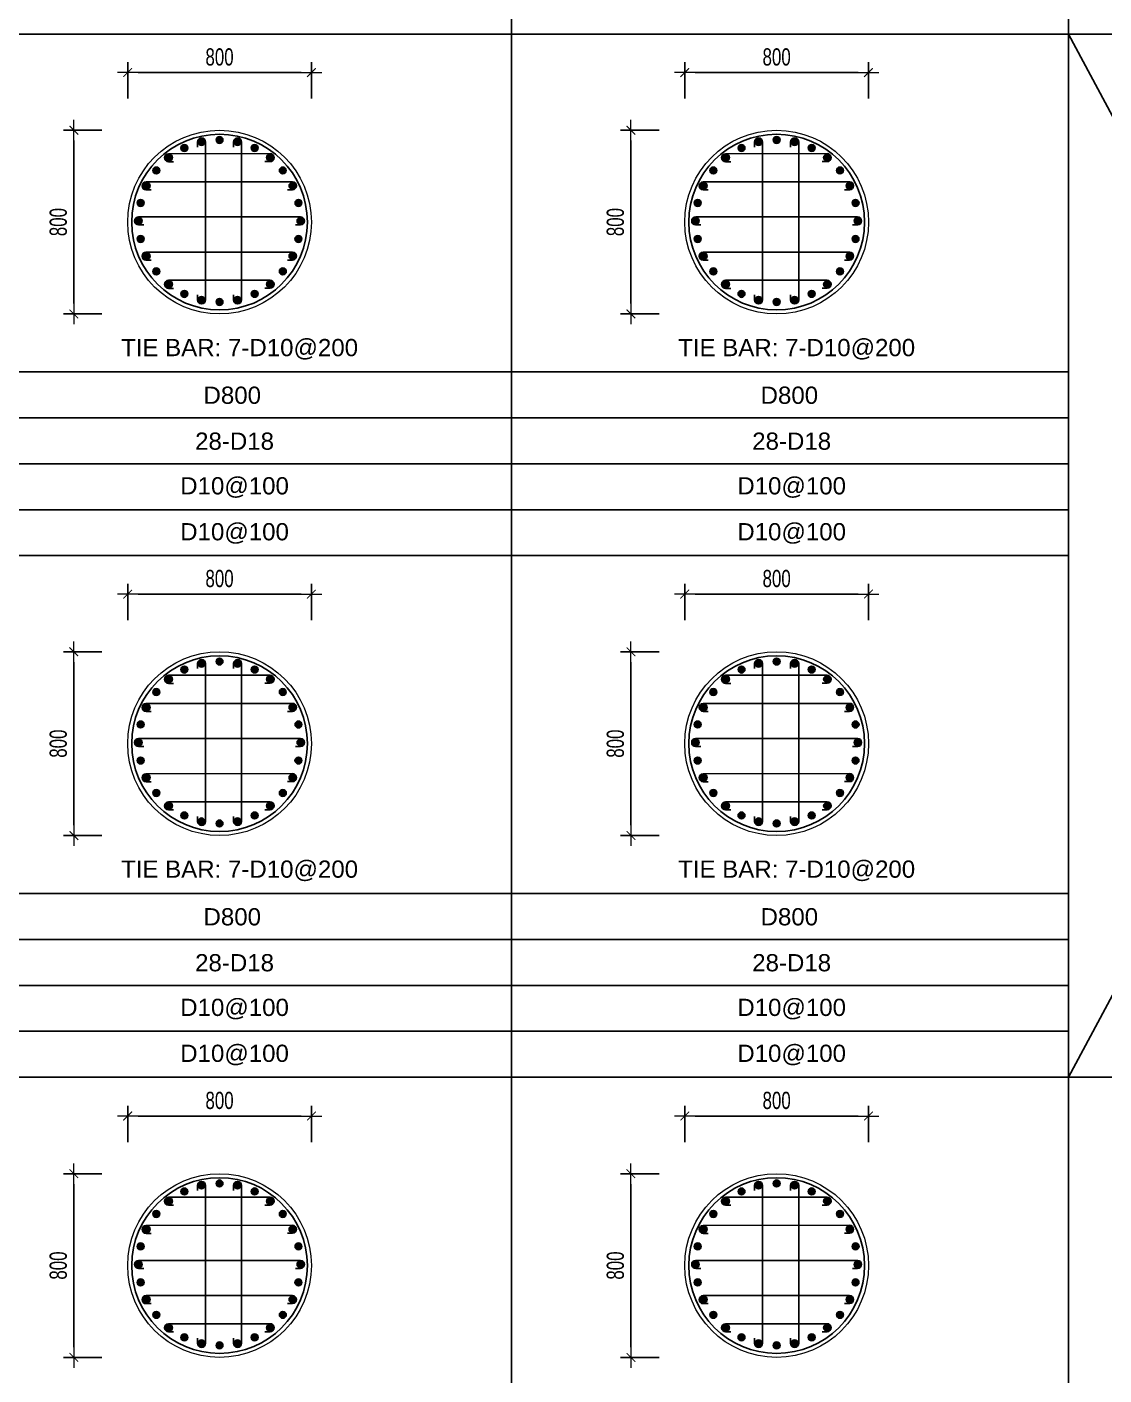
# Model space of a CAD drawing. Header units: millimetres. Extents: x 49323 to 538172, y -39336 to 181761.
# Drawn here: x 485068 to 489759, y 97988 to 103858 of the extents above; entities that cross this region are included whole.
import ezdxf
from ezdxf.enums import TextEntityAlignment as Align

# ---------------------------------------------------------------- set-up
doc = ezdxf.new("R2010")
doc.units = ezdxf.units.MM
doc.linetypes.add('CENTER2', pattern=[1.125, 0.75, -0.125, 0.125, -0.125])
doc.layers.get('Defpoints').update_dxf_attribs({"color": 151, "lineweight": 9})
for name, color, linetype in [('2', 2, 'Continuous'), ('CEN', 1, 'CENTER2'), ('STL', 3, 'Continuous'), ('TIT1', 3, 'Continuous')]:
    doc.layers.add(name, color=color, linetype=linetype)
doc.layers.add('NDC_S_CONTINUOUS', color=3, linetype='Continuous', lineweight=20)
doc.layers.add('NDC_S_DIM', color=1, linetype='Continuous', lineweight=15)
doc.styles.add('NDC_ARIAL', font='arial.ttf', dxfattribs={"width": 0.85})
doc.styles.add('NDC_DIM', font='', dxfattribs={"width": 0.75})
doc.styles.get('NDC_DIM').set_extended_font_data('Dotum')
doc.dimstyles.new('NDC_dim_30', dxfattribs={"dimscale": 30, "dimtxt": 2.5, "dimasz": 1.5, "dimexe": 1.5, "dimexo": 2.5, "dimgap": 1, "dimtad": 1, "dimdec": 0, "dimzin": 0, "dimdsep": 46, "dimtxsty": 'NDC_DIM', "dimblk": 'DIMMARK', "dimcen": 0.09, "dimdle": 1.2, "dimclrd": 1, "dimclre": 1, "dimclrt": 3, "dimadec": 0, "dimazin": 0, "dimtfac": 1, "dimtdec": 0, "dimtix": 1, "dimtofl": 0, "dimtmove": 0, "dimatfit": 3, "dimfxl": 8, "dimfxlon": 1, "dimtolj": 1, "dimtzin": 0, "dimarcsym": 0})

# ---------------------------------------------------------------- blocks, each defined once
blk = doc.blocks.new('DIMMARK')
at = {"layer": 'NDC_S_DIM', "color": 1}
blk.add_line((-1.5, 0), (1, 0), dxfattribs=at)
at = {"layer": 'NDC_S_DIM', "color": 2, "const_width": 0.1}
blk.add_lwpolyline([(-0.42, -0.42), (0.42, 0.42)], dxfattribs=at)
blk = doc.blocks.new('*D856')
at = {"layer": 'Defpoints', "color": 0, "ltscale": 40, "transparency": 16777216}
for p in [(488733.1, 99115.6), (487933.1, 98927.4), (488733.1, 98927.4)]:
    blk.add_point(p, dxfattribs=at)
at = {"layer": 'NDC_S_DIM', "color": 1, "lineweight": -2, "ltscale": 40, "transparency": 16777216}
for p, q in [((487933.1, 99002.4), (487933.1, 99160.6)), ((488733.1, 99002.4), (488733.1, 99160.6)), ((487978.1, 99115.6), (488688.1, 99115.6))]:
    blk.add_line(p, q, dxfattribs=at)
at = {"layer": 'NDC_S_DIM', "color": 1, "lineweight": -2, "ltscale": 40, "transparency": 16777216, "xscale": 45, "yscale": 45, "zscale": 45, "rotation": 180}
blk.add_blockref('DIMMARK', (487933.1, 99115.6), dxfattribs=at)
at = {"layer": 'NDC_S_DIM', "color": 1, "lineweight": -2, "ltscale": 40, "transparency": 16777216, "xscale": 45, "yscale": 45, "zscale": 45}
blk.add_blockref('DIMMARK', (488733.1, 99115.6), dxfattribs=at)
at = {"layer": 'NDC_S_DIM', "color": 3, "ltscale": 40, "transparency": 16777216, "insert": (488333.1, 99183.1), "char_height": 75, "attachment_point": 5, "style": 'NDC_DIM'}
blk.add_mtext('\\A1;800', dxfattribs=at)
blk = doc.blocks.new('*D857')
at = {"layer": 'Defpoints', "color": 0, "ltscale": 40, "transparency": 16777216}
for p in [(487895.9, 98864.5), (487698.6, 98064.5), (487895.9, 98064.5)]:
    blk.add_point(p, dxfattribs=at)
at = {"layer": 'NDC_S_DIM', "color": 1, "lineweight": -2, "ltscale": 40, "transparency": 16777216}
for p, q in [((487820.9, 98864.5), (487653.6, 98864.5)), ((487698.6, 98819.5), (487698.6, 98109.5)), ((487820.9, 98064.5), (487653.6, 98064.5))]:
    blk.add_line(p, q, dxfattribs=at)
at = {"layer": 'NDC_S_DIM', "color": 1, "lineweight": -2, "ltscale": 40, "transparency": 16777216, "xscale": 45, "yscale": 45, "zscale": 45}
for p, rotation in [((487698.6, 98864.5), 90), ((487698.6, 98064.5), 270)]:
    blk.add_blockref('DIMMARK', p, dxfattribs=dict(at, rotation=rotation))
at = {"layer": 'NDC_S_DIM', "color": 3, "ltscale": 40, "transparency": 16777216, "insert": (487631, 98464.5), "char_height": 75, "attachment_point": 5, "rotation": 90, "style": 'NDC_DIM'}
blk.add_mtext('\\A1;800', dxfattribs=at)
blk = doc.blocks.new('8')
at = {"layer": '2'}
blk.add_hatch(color=256, dxfattribs=at).paths.add_polyline_path([(20, 0, 0.386127), (1.9, 19.9), (-1.9, 19.9, 0.386127), (-20, 0, 1)])
blk.add_circle((0, 0), 20, dxfattribs=at)
blk = doc.blocks.new('5')
at = {"layer": 'CEN', "rotation": 180}
blk.add_blockref('8', (0, 0), dxfattribs=at)
blk = doc.blocks.new('*U756')
at = {"layer": 'STL', "xscale": -0.75, "yscale": 0.75, "zscale": 0.75, "rotation": 292.5000000000001}
blk.add_blockref('5', (0, 0), dxfattribs=at)
blk = doc.blocks.new('*U755')
at = {"layer": 'NDC_S_DIM', "color": 0, "linetype": 'ByBlock', "lineweight": -2, "transparency": 16777216}
for p, rotation in [((-25527, 37966), 282.8571428571415), ((-25448.4, 37973.7), 269.9999999999987), ((-25370.1, 37963.8), 257.1428571428559), ((-25669.3, 37900), 308.571428571427), ((-25601.8, 37941), 295.7142857142843), ((-25296, 37936.7), 244.2857142857131), ((-25229.7, 37893.7), 231.4285714285703), ((-25725.9, 37844.9), 321.4285714285699), ((-25174.7, 37837.1), 218.5714285714274), ((-25768.8, 37778.7), 334.2857142857127), ((-25133.6, 37769.7), 205.7142857142847), ((-25796, 37704.6), 347.1428571428555), ((-25108.6, 37694.8), 192.8571428571419), ((-25100.9, 37616.2), 180), ((-25798.2, 37547.7), 12.8571428571428), ((-25110.9, 37537.9), 167.1428571428563), ((-25773.2, 37472.8), 25.71428571428561), ((-25138, 37463.8), 154.2857142857135), ((-25732.1, 37405.4), 38.57142857142841), ((-25180.9, 37397.6), 141.4285714285707), ((-25677.1, 37348.8), 51.42857142857117), ((-25237.5, 37342.5), 128.5714285714279), ((-25610.9, 37305.8), 64.28571428571395), ((-25536.7, 37278.7), 77.14285714285676), ((-25458.4, 37268.7), 89.99999999999955), ((-25379.8, 37276.5), 102.8571428571423), ((-25305, 37301.5), 115.7142857142852)]:
    blk.add_blockref('*U756', p, dxfattribs=dict(at, rotation=rotation))
blk.add_blockref('*U756', (-25805.9, 37626.2), dxfattribs=at)
blk = doc.blocks.new('*D858')
at = {"layer": 'Defpoints', "color": 0, "ltscale": 40, "transparency": 16777216}
for p in [(488733.1, 101388.1), (487933.1, 101199.8), (488733.1, 101199.8)]:
    blk.add_point(p, dxfattribs=at)
at = {"layer": 'NDC_S_DIM', "color": 1, "lineweight": -2, "ltscale": 40, "transparency": 16777216}
for p, q in [((487933.1, 101274.8), (487933.1, 101433.1)), ((488733.1, 101274.8), (488733.1, 101433.1)), ((487978.1, 101388.1), (488688.1, 101388.1))]:
    blk.add_line(p, q, dxfattribs=at)
at = {"layer": 'NDC_S_DIM', "color": 1, "lineweight": -2, "ltscale": 40, "transparency": 16777216, "xscale": 45, "yscale": 45, "zscale": 45, "rotation": 180}
blk.add_blockref('DIMMARK', (487933.1, 101388.1), dxfattribs=at)
at = {"layer": 'NDC_S_DIM', "color": 1, "lineweight": -2, "ltscale": 40, "transparency": 16777216, "xscale": 45, "yscale": 45, "zscale": 45}
blk.add_blockref('DIMMARK', (488733.1, 101388.1), dxfattribs=at)
at = {"layer": 'NDC_S_DIM', "color": 3, "ltscale": 40, "transparency": 16777216, "insert": (488333.1, 101455.6), "char_height": 75, "attachment_point": 5, "style": 'NDC_DIM'}
blk.add_mtext('\\A1;800', dxfattribs=at)
blk = doc.blocks.new('*D859')
at = {"layer": 'Defpoints', "color": 0, "ltscale": 40, "transparency": 16777216}
for p in [(487895.9, 101137), (487698.6, 100337), (487895.9, 100337)]:
    blk.add_point(p, dxfattribs=at)
at = {"layer": 'NDC_S_DIM', "color": 1, "lineweight": -2, "ltscale": 40, "transparency": 16777216}
for p, q in [((487820.9, 101137), (487653.6, 101137)), ((487698.6, 101092), (487698.6, 100382)), ((487820.9, 100337), (487653.6, 100337))]:
    blk.add_line(p, q, dxfattribs=at)
at = {"layer": 'NDC_S_DIM', "color": 1, "lineweight": -2, "ltscale": 40, "transparency": 16777216, "xscale": 45, "yscale": 45, "zscale": 45}
for p, rotation in [((487698.6, 101137), 90), ((487698.6, 100337), 270)]:
    blk.add_blockref('DIMMARK', p, dxfattribs=dict(at, rotation=rotation))
at = {"layer": 'NDC_S_DIM', "color": 3, "ltscale": 40, "transparency": 16777216, "insert": (487631, 100737), "char_height": 75, "attachment_point": 5, "rotation": 90, "style": 'NDC_DIM'}
blk.add_mtext('\\A1;800', dxfattribs=at)
blk = doc.blocks.new('*U780')
at = {"layer": 'STL', "xscale": -0.75, "yscale": 0.75, "zscale": 0.75, "rotation": 292.5000000000001}
blk.add_blockref('5', (0, 0), dxfattribs=at)
blk = doc.blocks.new('*U757')
at = {"layer": 'NDC_S_DIM', "color": 0, "linetype": 'ByBlock', "lineweight": -2, "transparency": 16777216}
for p, rotation in [((-25527, 37966), 282.8571428571415), ((-25448.4, 37973.7), 269.9999999999987), ((-25370.1, 37963.8), 257.1428571428559), ((-25669.3, 37900), 308.571428571427), ((-25601.8, 37941), 295.7142857142843), ((-25296, 37936.7), 244.2857142857131), ((-25229.7, 37893.7), 231.4285714285703), ((-25725.9, 37844.9), 321.4285714285699), ((-25174.7, 37837.1), 218.5714285714274), ((-25768.8, 37778.7), 334.2857142857127), ((-25133.6, 37769.7), 205.7142857142847), ((-25796, 37704.6), 347.1428571428555), ((-25108.6, 37694.8), 192.8571428571419), ((-25100.9, 37616.2), 180), ((-25798.2, 37547.7), 12.8571428571428), ((-25110.9, 37537.9), 167.1428571428563), ((-25773.2, 37472.8), 25.71428571428561), ((-25138, 37463.8), 154.2857142857135), ((-25732.1, 37405.4), 38.57142857142841), ((-25180.9, 37397.6), 141.4285714285707), ((-25677.1, 37348.8), 51.42857142857117), ((-25237.5, 37342.5), 128.5714285714279), ((-25610.9, 37305.8), 64.28571428571395), ((-25536.7, 37278.7), 77.14285714285676), ((-25458.4, 37268.7), 89.99999999999955), ((-25379.8, 37276.5), 102.8571428571423), ((-25305, 37301.5), 115.7142857142852)]:
    blk.add_blockref('*U780', p, dxfattribs=dict(at, rotation=rotation))
blk.add_blockref('*U780', (-25805.9, 37626.2), dxfattribs=at)
blk = doc.blocks.new('*D860')
at = {"layer": 'Defpoints', "color": 0, "ltscale": 40, "transparency": 16777216}
for p in [(488733.1, 103659.1), (487933.1, 103470.8), (488733.1, 103470.8)]:
    blk.add_point(p, dxfattribs=at)
at = {"layer": 'NDC_S_DIM', "color": 1, "lineweight": -2, "ltscale": 40, "transparency": 16777216}
for p, q in [((487933.1, 103545.8), (487933.1, 103704.1)), ((488733.1, 103545.8), (488733.1, 103704.1)), ((487978.1, 103659.1), (488688.1, 103659.1))]:
    blk.add_line(p, q, dxfattribs=at)
at = {"layer": 'NDC_S_DIM', "color": 1, "lineweight": -2, "ltscale": 40, "transparency": 16777216, "xscale": 45, "yscale": 45, "zscale": 45, "rotation": 180}
blk.add_blockref('DIMMARK', (487933.1, 103659.1), dxfattribs=at)
at = {"layer": 'NDC_S_DIM', "color": 1, "lineweight": -2, "ltscale": 40, "transparency": 16777216, "xscale": 45, "yscale": 45, "zscale": 45}
blk.add_blockref('DIMMARK', (488733.1, 103659.1), dxfattribs=at)
at = {"layer": 'NDC_S_DIM', "color": 3, "ltscale": 40, "transparency": 16777216, "insert": (488333.1, 103726.6), "char_height": 75, "attachment_point": 5, "style": 'NDC_DIM'}
blk.add_mtext('\\A1;800', dxfattribs=at)
blk = doc.blocks.new('*D861')
at = {"layer": 'Defpoints', "color": 0, "ltscale": 40, "transparency": 16777216}
for p in [(487895.9, 103408), (487698.6, 102608), (487895.9, 102608)]:
    blk.add_point(p, dxfattribs=at)
at = {"layer": 'NDC_S_DIM', "color": 1, "lineweight": -2, "ltscale": 40, "transparency": 16777216}
for p, q in [((487820.9, 103408), (487653.6, 103408)), ((487698.6, 103363), (487698.6, 102653)), ((487820.9, 102608), (487653.6, 102608))]:
    blk.add_line(p, q, dxfattribs=at)
at = {"layer": 'NDC_S_DIM', "color": 1, "lineweight": -2, "ltscale": 40, "transparency": 16777216, "xscale": 45, "yscale": 45, "zscale": 45}
for p, rotation in [((487698.6, 103408), 90), ((487698.6, 102608), 270)]:
    blk.add_blockref('DIMMARK', p, dxfattribs=dict(at, rotation=rotation))
at = {"layer": 'NDC_S_DIM', "color": 3, "ltscale": 40, "transparency": 16777216, "insert": (487631, 103008), "char_height": 75, "attachment_point": 5, "rotation": 90, "style": 'NDC_DIM'}
blk.add_mtext('\\A1;800', dxfattribs=at)
blk = doc.blocks.new('*U782')
at = {"layer": 'STL', "xscale": -0.75, "yscale": 0.75, "zscale": 0.75, "rotation": 292.5000000000001}
blk.add_blockref('5', (0, 0), dxfattribs=at)
blk = doc.blocks.new('*U781')
at = {"layer": 'NDC_S_DIM', "color": 0, "linetype": 'ByBlock', "lineweight": -2, "transparency": 16777216}
for p, rotation in [((-25527, 37966), 282.8571428571415), ((-25448.4, 37973.7), 269.9999999999987), ((-25370.1, 37963.8), 257.1428571428559), ((-25669.3, 37900), 308.571428571427), ((-25601.8, 37941), 295.7142857142843), ((-25296, 37936.7), 244.2857142857131), ((-25229.7, 37893.7), 231.4285714285703), ((-25725.9, 37844.9), 321.4285714285699), ((-25174.7, 37837.1), 218.5714285714274), ((-25768.8, 37778.7), 334.2857142857127), ((-25133.6, 37769.7), 205.7142857142847), ((-25796, 37704.6), 347.1428571428555), ((-25108.6, 37694.8), 192.8571428571419), ((-25100.9, 37616.2), 180), ((-25798.2, 37547.7), 12.8571428571428), ((-25110.9, 37537.9), 167.1428571428563), ((-25773.2, 37472.8), 25.71428571428561), ((-25138, 37463.8), 154.2857142857135), ((-25732.1, 37405.4), 38.57142857142841), ((-25180.9, 37397.6), 141.4285714285707), ((-25677.1, 37348.8), 51.42857142857117), ((-25237.5, 37342.5), 128.5714285714279), ((-25610.9, 37305.8), 64.28571428571395), ((-25536.7, 37278.7), 77.14285714285676), ((-25458.4, 37268.7), 89.99999999999955), ((-25379.8, 37276.5), 102.8571428571423), ((-25305, 37301.5), 115.7142857142852)]:
    blk.add_blockref('*U782', p, dxfattribs=dict(at, rotation=rotation))
blk.add_blockref('*U782', (-25805.9, 37626.2), dxfattribs=at)
blk = doc.blocks.new('*D862')
at = {"layer": 'Defpoints', "color": 0, "ltscale": 40, "transparency": 16777216}
for p in [(486307, 103659.1), (485507, 103470.8), (486307, 103470.8)]:
    blk.add_point(p, dxfattribs=at)
at = {"layer": 'NDC_S_DIM', "color": 1, "lineweight": -2, "ltscale": 40, "transparency": 16777216}
for p, q in [((485507, 103545.8), (485507, 103704.1)), ((486307, 103545.8), (486307, 103704.1)), ((485552, 103659.1), (486262, 103659.1))]:
    blk.add_line(p, q, dxfattribs=at)
at = {"layer": 'NDC_S_DIM', "color": 1, "lineweight": -2, "ltscale": 40, "transparency": 16777216, "xscale": 45, "yscale": 45, "zscale": 45, "rotation": 180}
blk.add_blockref('DIMMARK', (485507, 103659.1), dxfattribs=at)
at = {"layer": 'NDC_S_DIM', "color": 1, "lineweight": -2, "ltscale": 40, "transparency": 16777216, "xscale": 45, "yscale": 45, "zscale": 45}
blk.add_blockref('DIMMARK', (486307, 103659.1), dxfattribs=at)
at = {"layer": 'NDC_S_DIM', "color": 3, "ltscale": 40, "transparency": 16777216, "insert": (485907, 103726.6), "char_height": 75, "attachment_point": 5, "style": 'NDC_DIM'}
blk.add_mtext('\\A1;800', dxfattribs=at)
blk = doc.blocks.new('*D863')
at = {"layer": 'Defpoints', "color": 0, "ltscale": 40, "transparency": 16777216}
for p in [(485469.8, 103408), (485272.5, 102608), (485469.8, 102608)]:
    blk.add_point(p, dxfattribs=at)
at = {"layer": 'NDC_S_DIM', "color": 1, "lineweight": -2, "ltscale": 40, "transparency": 16777216}
for p, q in [((485394.8, 103408), (485227.5, 103408)), ((485272.5, 103363), (485272.5, 102653)), ((485394.8, 102608), (485227.5, 102608))]:
    blk.add_line(p, q, dxfattribs=at)
at = {"layer": 'NDC_S_DIM', "color": 1, "lineweight": -2, "ltscale": 40, "transparency": 16777216, "xscale": 45, "yscale": 45, "zscale": 45}
for p, rotation in [((485272.5, 103408), 90), ((485272.5, 102608), 270)]:
    blk.add_blockref('DIMMARK', p, dxfattribs=dict(at, rotation=rotation))
at = {"layer": 'NDC_S_DIM', "color": 3, "ltscale": 40, "transparency": 16777216, "insert": (485204.9, 103008), "char_height": 75, "attachment_point": 5, "rotation": 90, "style": 'NDC_DIM'}
blk.add_mtext('\\A1;800', dxfattribs=at)
blk = doc.blocks.new('*U750')
at = {"layer": 'STL', "xscale": -0.75, "yscale": 0.75, "zscale": 0.75, "rotation": 292.5000000000001}
blk.add_blockref('5', (0, 0), dxfattribs=at)
blk = doc.blocks.new('*U783')
at = {"layer": 'NDC_S_DIM', "color": 0, "linetype": 'ByBlock', "lineweight": -2, "transparency": 16777216}
for p, rotation in [((-25527, 37966), 282.8571428571415), ((-25448.4, 37973.7), 269.9999999999987), ((-25370.1, 37963.8), 257.1428571428559), ((-25669.3, 37900), 308.571428571427), ((-25601.8, 37941), 295.7142857142843), ((-25296, 37936.7), 244.2857142857131), ((-25229.7, 37893.7), 231.4285714285703), ((-25725.9, 37844.9), 321.4285714285699), ((-25174.7, 37837.1), 218.5714285714274), ((-25768.8, 37778.7), 334.2857142857127), ((-25133.6, 37769.7), 205.7142857142847), ((-25796, 37704.6), 347.1428571428555), ((-25108.6, 37694.8), 192.8571428571419), ((-25100.9, 37616.2), 180), ((-25798.2, 37547.7), 12.8571428571428), ((-25110.9, 37537.9), 167.1428571428563), ((-25773.2, 37472.8), 25.71428571428561), ((-25138, 37463.8), 154.2857142857135), ((-25732.1, 37405.4), 38.57142857142841), ((-25180.9, 37397.6), 141.4285714285707), ((-25677.1, 37348.8), 51.42857142857117), ((-25237.5, 37342.5), 128.5714285714279), ((-25610.9, 37305.8), 64.28571428571395), ((-25536.7, 37278.7), 77.14285714285676), ((-25458.4, 37268.7), 89.99999999999955), ((-25379.8, 37276.5), 102.8571428571423), ((-25305, 37301.5), 115.7142857142852)]:
    blk.add_blockref('*U750', p, dxfattribs=dict(at, rotation=rotation))
blk.add_blockref('*U750', (-25805.9, 37626.2), dxfattribs=at)
blk = doc.blocks.new('*D864')
at = {"layer": 'Defpoints', "color": 0, "ltscale": 40, "transparency": 16777216}
for p in [(486307, 101388.1), (485507, 101199.8), (486307, 101199.8)]:
    blk.add_point(p, dxfattribs=at)
at = {"layer": 'NDC_S_DIM', "color": 1, "lineweight": -2, "ltscale": 40, "transparency": 16777216}
for p, q in [((485507, 101274.8), (485507, 101433.1)), ((486307, 101274.8), (486307, 101433.1)), ((485552, 101388.1), (486262, 101388.1))]:
    blk.add_line(p, q, dxfattribs=at)
at = {"layer": 'NDC_S_DIM', "color": 1, "lineweight": -2, "ltscale": 40, "transparency": 16777216, "xscale": 45, "yscale": 45, "zscale": 45, "rotation": 180}
blk.add_blockref('DIMMARK', (485507, 101388.1), dxfattribs=at)
at = {"layer": 'NDC_S_DIM', "color": 1, "lineweight": -2, "ltscale": 40, "transparency": 16777216, "xscale": 45, "yscale": 45, "zscale": 45}
blk.add_blockref('DIMMARK', (486307, 101388.1), dxfattribs=at)
at = {"layer": 'NDC_S_DIM', "color": 3, "ltscale": 40, "transparency": 16777216, "insert": (485907, 101455.6), "char_height": 75, "attachment_point": 5, "style": 'NDC_DIM'}
blk.add_mtext('\\A1;800', dxfattribs=at)
blk = doc.blocks.new('*D865')
at = {"layer": 'Defpoints', "color": 0, "ltscale": 40, "transparency": 16777216}
for p in [(485469.8, 101137), (485272.5, 100337), (485469.8, 100337)]:
    blk.add_point(p, dxfattribs=at)
at = {"layer": 'NDC_S_DIM', "color": 1, "lineweight": -2, "ltscale": 40, "transparency": 16777216}
for p, q in [((485394.8, 101137), (485227.5, 101137)), ((485272.5, 101092), (485272.5, 100382)), ((485394.8, 100337), (485227.5, 100337))]:
    blk.add_line(p, q, dxfattribs=at)
at = {"layer": 'NDC_S_DIM', "color": 1, "lineweight": -2, "ltscale": 40, "transparency": 16777216, "xscale": 45, "yscale": 45, "zscale": 45}
for p, rotation in [((485272.5, 101137), 90), ((485272.5, 100337), 270)]:
    blk.add_blockref('DIMMARK', p, dxfattribs=dict(at, rotation=rotation))
at = {"layer": 'NDC_S_DIM', "color": 3, "ltscale": 40, "transparency": 16777216, "insert": (485204.9, 100737), "char_height": 75, "attachment_point": 5, "rotation": 90, "style": 'NDC_DIM'}
blk.add_mtext('\\A1;800', dxfattribs=at)
blk = doc.blocks.new('*U752')
at = {"layer": 'STL', "xscale": -0.75, "yscale": 0.75, "zscale": 0.75, "rotation": 292.5000000000001}
blk.add_blockref('5', (0, 0), dxfattribs=at)
blk = doc.blocks.new('*U751')
at = {"layer": 'NDC_S_DIM', "color": 0, "linetype": 'ByBlock', "lineweight": -2, "transparency": 16777216}
for p, rotation in [((-25527, 37966), 282.8571428571415), ((-25448.4, 37973.7), 269.9999999999987), ((-25370.1, 37963.8), 257.1428571428559), ((-25669.3, 37900), 308.571428571427), ((-25601.8, 37941), 295.7142857142843), ((-25296, 37936.7), 244.2857142857131), ((-25229.7, 37893.7), 231.4285714285703), ((-25725.9, 37844.9), 321.4285714285699), ((-25174.7, 37837.1), 218.5714285714274), ((-25768.8, 37778.7), 334.2857142857127), ((-25133.6, 37769.7), 205.7142857142847), ((-25796, 37704.6), 347.1428571428555), ((-25108.6, 37694.8), 192.8571428571419), ((-25100.9, 37616.2), 180), ((-25798.2, 37547.7), 12.8571428571428), ((-25110.9, 37537.9), 167.1428571428563), ((-25773.2, 37472.8), 25.71428571428561), ((-25138, 37463.8), 154.2857142857135), ((-25732.1, 37405.4), 38.57142857142841), ((-25180.9, 37397.6), 141.4285714285707), ((-25677.1, 37348.8), 51.42857142857117), ((-25237.5, 37342.5), 128.5714285714279), ((-25610.9, 37305.8), 64.28571428571395), ((-25536.7, 37278.7), 77.14285714285676), ((-25458.4, 37268.7), 89.99999999999955), ((-25379.8, 37276.5), 102.8571428571423), ((-25305, 37301.5), 115.7142857142852)]:
    blk.add_blockref('*U752', p, dxfattribs=dict(at, rotation=rotation))
blk.add_blockref('*U752', (-25805.9, 37626.2), dxfattribs=at)
blk = doc.blocks.new('*D866')
at = {"layer": 'Defpoints', "color": 0, "ltscale": 40, "transparency": 16777216}
for p in [(486307, 99115.6), (485507, 98927.4), (486307, 98927.4)]:
    blk.add_point(p, dxfattribs=at)
at = {"layer": 'NDC_S_DIM', "color": 1, "lineweight": -2, "ltscale": 40, "transparency": 16777216}
for p, q in [((485507, 99002.4), (485507, 99160.6)), ((486307, 99002.4), (486307, 99160.6)), ((485552, 99115.6), (486262, 99115.6))]:
    blk.add_line(p, q, dxfattribs=at)
at = {"layer": 'NDC_S_DIM', "color": 1, "lineweight": -2, "ltscale": 40, "transparency": 16777216, "xscale": 45, "yscale": 45, "zscale": 45, "rotation": 180}
blk.add_blockref('DIMMARK', (485507, 99115.6), dxfattribs=at)
at = {"layer": 'NDC_S_DIM', "color": 1, "lineweight": -2, "ltscale": 40, "transparency": 16777216, "xscale": 45, "yscale": 45, "zscale": 45}
blk.add_blockref('DIMMARK', (486307, 99115.6), dxfattribs=at)
at = {"layer": 'NDC_S_DIM', "color": 3, "ltscale": 40, "transparency": 16777216, "insert": (485907, 99183.1), "char_height": 75, "attachment_point": 5, "style": 'NDC_DIM'}
blk.add_mtext('\\A1;800', dxfattribs=at)
blk = doc.blocks.new('*D867')
at = {"layer": 'Defpoints', "color": 0, "ltscale": 40, "transparency": 16777216}
for p in [(485469.8, 98864.5), (485272.5, 98064.5), (485469.8, 98064.5)]:
    blk.add_point(p, dxfattribs=at)
at = {"layer": 'NDC_S_DIM', "color": 1, "lineweight": -2, "ltscale": 40, "transparency": 16777216}
for p, q in [((485394.8, 98864.5), (485227.5, 98864.5)), ((485272.5, 98819.5), (485272.5, 98109.5)), ((485394.8, 98064.5), (485227.5, 98064.5))]:
    blk.add_line(p, q, dxfattribs=at)
at = {"layer": 'NDC_S_DIM', "color": 1, "lineweight": -2, "ltscale": 40, "transparency": 16777216, "xscale": 45, "yscale": 45, "zscale": 45}
for p, rotation in [((485272.5, 98864.5), 90), ((485272.5, 98064.5), 270)]:
    blk.add_blockref('DIMMARK', p, dxfattribs=dict(at, rotation=rotation))
at = {"layer": 'NDC_S_DIM', "color": 3, "ltscale": 40, "transparency": 16777216, "insert": (485204.9, 98464.5), "char_height": 75, "attachment_point": 5, "rotation": 90, "style": 'NDC_DIM'}
blk.add_mtext('\\A1;800', dxfattribs=at)
blk = doc.blocks.new('*U772')
at = {"layer": 'STL', "xscale": -0.75, "yscale": 0.75, "zscale": 0.75, "rotation": 292.5000000000001}
blk.add_blockref('5', (0, 0), dxfattribs=at)
blk = doc.blocks.new('*U753')
at = {"layer": 'NDC_S_DIM', "color": 0, "linetype": 'ByBlock', "lineweight": -2, "transparency": 16777216}
for p, rotation in [((-25527, 37966), 282.8571428571415), ((-25448.4, 37973.7), 269.9999999999987), ((-25370.1, 37963.8), 257.1428571428559), ((-25669.3, 37900), 308.571428571427), ((-25601.8, 37941), 295.7142857142843), ((-25296, 37936.7), 244.2857142857131), ((-25229.7, 37893.7), 231.4285714285703), ((-25725.9, 37844.9), 321.4285714285699), ((-25174.7, 37837.1), 218.5714285714274), ((-25768.8, 37778.7), 334.2857142857127), ((-25133.6, 37769.7), 205.7142857142847), ((-25796, 37704.6), 347.1428571428555), ((-25108.6, 37694.8), 192.8571428571419), ((-25100.9, 37616.2), 180), ((-25798.2, 37547.7), 12.8571428571428), ((-25110.9, 37537.9), 167.1428571428563), ((-25773.2, 37472.8), 25.71428571428561), ((-25138, 37463.8), 154.2857142857135), ((-25732.1, 37405.4), 38.57142857142841), ((-25180.9, 37397.6), 141.4285714285707), ((-25677.1, 37348.8), 51.42857142857117), ((-25237.5, 37342.5), 128.5714285714279), ((-25610.9, 37305.8), 64.28571428571395), ((-25536.7, 37278.7), 77.14285714285676), ((-25458.4, 37268.7), 89.99999999999955), ((-25379.8, 37276.5), 102.8571428571423), ((-25305, 37301.5), 115.7142857142852)]:
    blk.add_blockref('*U772', p, dxfattribs=dict(at, rotation=rotation))
blk.add_blockref('*U772', (-25805.9, 37626.2), dxfattribs=at)

msp = doc.modelspace()

# ---------------------------------------------------------------- linework, layer by layer
at = {"layer": '2', "elevation": 0}
for points in [[(485811, 103334.5), (485811, 103356.7, -1), (485846.1, 103356.7), (485846.1, 102669.3, -1), (485811, 102669.3), (485811, 102691.4)], [(485967.9, 103334.5), (485967.9, 103356.7, -1), (486003, 103356.7), (486003, 102669.3, -1), (485967.9, 102669.3), (485967.9, 102691.4)], [(488237.1, 103334.5), (488237.1, 103356.7, -1), (488272.2, 103356.7), (488272.2, 102669.3, -1), (488237.1, 102669.3), (488237.1, 102691.4)], [(488394, 103334.5), (488394, 103356.7, -1), (488429.1, 103356.7), (488429.1, 102669.3, -1), (488394, 102669.3), (488394, 102691.4)], [(485707.2, 103270.6), (485685, 103270.6, -1), (485685, 103305.6), (486126.8, 103306.1, -1), (486126.8, 103271.1), (486104.7, 103271.1)], [(488133.3, 103270.6), (488111.1, 103270.6, -1), (488111.1, 103305.6), (488552.9, 103306.1, -1), (488552.9, 103271.1), (488530.8, 103271.1)], [(485609.3, 103148), (485587.2, 103148, -1), (485587.2, 103183), (486224.6, 103183.5, -1), (486224.6, 103148.4), (486202.5, 103148.4)], [(488035.4, 103148), (488013.3, 103148, -1), (488013.3, 103183), (488650.7, 103183.5, -1), (488650.7, 103148.4), (488628.6, 103148.4)], [(485576.6, 102995.5), (485554.5, 102995.5, -1), (485554.5, 103030.5), (486259.5, 103030.5, -1), (486259.5, 102995.5), (486237.3, 102995.5)], [(488002.7, 102995.5), (487980.6, 102995.5, -1), (487980.6, 103030.5), (488685.6, 103030.5, -1), (488685.6, 102995.5), (488663.4, 102995.5)], [(485609.3, 102842), (485587.2, 102842, -1), (485587.2, 102877.1), (486224.6, 102877.5, -1), (486224.6, 102842.5), (486202.5, 102842.5)], [(488035.4, 102842), (488013.3, 102842, -1), (488013.3, 102877.1), (488650.7, 102877.5, -1), (488650.7, 102842.5), (488628.6, 102842.5)], [(485707.2, 102719.4), (485685, 102719.4, -1), (485685, 102754.4), (486126.8, 102754.9, -1), (486126.8, 102719.9), (486104.7, 102719.9)], [(488133.3, 102719.4), (488111.1, 102719.4, -1), (488111.1, 102754.4), (488552.9, 102754.9, -1), (488552.9, 102719.9), (488530.8, 102719.9)], [(485811, 101063.5), (485811, 101085.7, -1), (485846.1, 101085.7), (485846.1, 100398.3, -1), (485811, 100398.3), (485811, 100420.4)], [(485967.9, 101063.5), (485967.9, 101085.7, -1), (486003, 101085.7), (486003, 100398.3, -1), (485967.9, 100398.3), (485967.9, 100420.4)], [(488237.1, 101063.5), (488237.1, 101085.7, -1), (488272.2, 101085.7), (488272.2, 100398.3, -1), (488237.1, 100398.3), (488237.1, 100420.4)], [(488394, 101063.5), (488394, 101085.7, -1), (488429.1, 101085.7), (488429.1, 100398.3, -1), (488394, 100398.3), (488394, 100420.4)], [(485707.2, 100999.6), (485685, 100999.6, -1), (485685, 101034.6), (486126.8, 101035.1, -1), (486126.8, 101000.1), (486104.7, 101000.1)], [(488133.3, 100999.6), (488111.1, 100999.6, -1), (488111.1, 101034.6), (488552.9, 101035.1, -1), (488552.9, 101000.1), (488530.8, 101000.1)], [(485609.3, 100877), (485587.2, 100877, -1), (485587.2, 100912), (486224.6, 100912.5, -1), (486224.6, 100877.4), (486202.5, 100877.4)], [(488035.4, 100877), (488013.3, 100877, -1), (488013.3, 100912), (488650.7, 100912.5, -1), (488650.7, 100877.4), (488628.6, 100877.4)], [(485576.6, 100724.5), (485554.5, 100724.5, -1), (485554.5, 100759.5), (486259.5, 100759.5, -1), (486259.5, 100724.5), (486237.3, 100724.5)], [(488002.7, 100724.5), (487980.6, 100724.5, -1), (487980.6, 100759.5), (488685.6, 100759.5, -1), (488685.6, 100724.5), (488663.4, 100724.5)], [(485609.3, 100571), (485587.2, 100571, -1), (485587.2, 100606.1), (486224.6, 100606.5, -1), (486224.6, 100571.5), (486202.5, 100571.5)], [(488035.4, 100571), (488013.3, 100571, -1), (488013.3, 100606.1), (488650.7, 100606.5, -1), (488650.7, 100571.5), (488628.6, 100571.5)], [(485707.2, 100448.4), (485685, 100448.4, -1), (485685, 100483.4), (486126.8, 100483.9, -1), (486126.8, 100448.9), (486104.7, 100448.9)], [(488133.3, 100448.4), (488111.1, 100448.4, -1), (488111.1, 100483.4), (488552.9, 100483.9, -1), (488552.9, 100448.9), (488530.8, 100448.9)], [(485811, 98791.1), (485811, 98813.2, -1), (485846.1, 98813.2), (485846.1, 98125.8, -1), (485811, 98125.8), (485811, 98148)], [(485967.9, 98791.1), (485967.9, 98813.2, -1), (486003, 98813.2), (486003, 98125.8, -1), (485967.9, 98125.8), (485967.9, 98148)], [(488237.1, 98791.1), (488237.1, 98813.2, -1), (488272.2, 98813.2), (488272.2, 98125.8, -1), (488237.1, 98125.8), (488237.1, 98148)], [(488394, 98791.1), (488394, 98813.2, -1), (488429.1, 98813.2), (488429.1, 98125.8, -1), (488394, 98125.8), (488394, 98148)], [(485707.2, 98727.2), (485685, 98727.2, -1), (485685, 98762.2), (486126.8, 98762.7, -1), (486126.8, 98727.6), (486104.7, 98727.6)], [(488133.3, 98727.2), (488111.1, 98727.2, -1), (488111.1, 98762.2), (488552.9, 98762.7, -1), (488552.9, 98727.6), (488530.8, 98727.6)], [(485609.3, 98604.5), (485587.2, 98604.5, -1), (485587.2, 98639.5), (486224.6, 98640, -1), (486224.6, 98605), (486202.5, 98605)], [(488035.4, 98604.5), (488013.3, 98604.5, -1), (488013.3, 98639.5), (488650.7, 98640, -1), (488650.7, 98605), (488628.6, 98605)], [(485576.6, 98452), (485554.5, 98452, -1), (485554.5, 98487), (486259.5, 98487, -1), (486259.5, 98452), (486237.3, 98452)], [(488002.7, 98452), (487980.6, 98452, -1), (487980.6, 98487), (488685.6, 98487, -1), (488685.6, 98452), (488663.4, 98452)], [(485609.3, 98298.6), (485587.2, 98298.6, -1), (485587.2, 98333.6), (486224.6, 98334.1, -1), (486224.6, 98299.1), (486202.5, 98299.1)], [(488035.4, 98298.6), (488013.3, 98298.6, -1), (488013.3, 98333.6), (488650.7, 98334.1, -1), (488650.7, 98299.1), (488628.6, 98299.1)], [(485707.2, 98175.9), (485685, 98175.9, -1), (485685, 98210.9), (486126.8, 98211.4, -1), (486126.8, 98176.4), (486104.7, 98176.4)], [(488133.3, 98175.9), (488111.1, 98175.9, -1), (488111.1, 98210.9), (488552.9, 98211.4, -1), (488552.9, 98176.4), (488530.8, 98176.4)]]:
    msp.add_lwpolyline(points, format="xyb", dxfattribs=at)
at = {"layer": '2', "lineweight": -2, "ltscale": 1000}
for centre in [(485907, 103008), (488333.1, 103008), (485907, 100737), (488333.1, 100737), (485907, 98464.5), (488333.1, 98464.5)]:
    msp.add_circle(centre, 382.5, dxfattribs=at)
at = {"layer": 'NDC_S_CONTINUOUS', "ltscale": 70}
for centre in [(485907, 103008), (488333.1, 103008), (485907, 100737), (488333.1, 100737), (485907, 98464.5), (488333.1, 98464.5)]:
    msp.add_circle(centre, 400, dxfattribs=at)
at = {"layer": 'TIT1'}
for p, q in [((487178.5, 104066.6), (487178.5, 94742.6)), ((489604.6, 104066.6), (489604.6, 94742.6)), ((480414.7, 103826.6), (494456.8, 103826.6)), ((489604.6, 101555.5), (480415.2, 101555.5)), ((494456.8, 99284.5), (480413.8, 99284.5))]:
    msp.add_line(p, q, dxfattribs=at)
at = {"layer": 'TIT1', "color": 8}
for p, q in [((489604.6, 99284.5), (492030.7, 103826.6)), ((489604.6, 103826.6), (492030.7, 99284.5)), ((489604.6, 102355.5), (481043.1, 102355.5)), ((489604.6, 102155.5), (481043.1, 102155.5)), ((489604.6, 101955.5), (481043.1, 101955.5)), ((489604.6, 101755.5), (481043.1, 101755.5)), ((489604.6, 100084.5), (481041.7, 100084.5)), ((489604.6, 99884.5), (481041.7, 99884.5)), ((489604.6, 99684.5), (481041.7, 99684.5)), ((489604.6, 99484.5), (481041.7, 99484.5))]:
    msp.add_line(p, q, dxfattribs=at)

# ---------------------------------------------------------------- block references
at = {"layer": 'NDC_S_DIM', "rotation": 0.8126515942541631}
for name, p in [('*U783', (511891.4, 65756.5)), ('*U781', (514317.5, 65756.5)), ('*U751', (511891.4, 63485.5)), ('*U757', (514317.5, 63485.5)), ('*U753', (511891.4, 61213.1)), ('*U755', (514317.5, 61213.1))]:
    msp.add_blockref(name, p, dxfattribs=at)

# ---------------------------------------------------------------- texts
at = {"layer": 'TIT1', "style": 'NDC_ARIAL'}
for s, p in [('TIE BAR: 7-D10@200', (485994.2, 102456.1)), ('TIE BAR: 7-D10@200', (488420.3, 102456.1)), ('D800', (485962.4, 102254.2)), ('D800', (488388.5, 102254.2)), ('28-D18', (485972.4, 102054.2)), ('28-D18', (488398.5, 102054.2)), ('D10@100', (485972.4, 101854.2)), ('D10@100', (488398.5, 101854.2)), ('D10@100', (485972.4, 101654.2)), ('D10@100', (488398.5, 101654.2)), ('TIE BAR: 7-D10@200', (485994.2, 100185.1)), ('TIE BAR: 7-D10@200', (488420.3, 100185.1)), ('D800', (485962.4, 99983.2)), ('D800', (488388.5, 99983.2)), ('28-D18', (485972.4, 99783.2)), ('28-D18', (488398.5, 99783.2)), ('D10@100', (485972.4, 99583.2)), ('D10@100', (488398.5, 99583.2)), ('D10@100', (485972.4, 99383.2)), ('D10@100', (488398.5, 99383.2))]:
    msp.add_text(s, height=75, dxfattribs=at).set_placement(p, align=Align.MIDDLE)

# ---------------------------------------------------------------- dimensions: what is measured, and where the dimension line sits
at = {"layer": 'NDC_S_DIM', "ltscale": 40}
for base, p1, p2, picture, middle in [((486307, 103659.1), (485507, 103470.8), (486307, 103470.8), '*D862', (485907, 103726.6)), ((488733.1, 103659.1), (487933.1, 103470.8), (488733.1, 103470.8), '*D860', (488333.1, 103726.6)), ((486307, 101388.1), (485507, 101199.8), (486307, 101199.8), '*D864', (485907, 101455.6)), ((488733.1, 101388.1), (487933.1, 101199.8), (488733.1, 101199.8), '*D858', (488333.1, 101455.6)), ((486307, 99115.6), (485507, 98927.4), (486307, 98927.4), '*D866', (485907, 99183.1)), ((488733.1, 99115.6), (487933.1, 98927.4), (488733.1, 98927.4), '*D856', (488333.1, 99183.1))]:
    dim = msp.add_linear_dim(base=base, p1=p1, p2=p2, dimstyle='NDC_dim_30', dxfattribs=at)
    dim.commit()
    dim.dimension.update_dxf_attribs({"geometry": picture, "text_midpoint": middle})
for base, p1, p2, picture, middle in [((485272.5, 102608), (485469.8, 103408), (485469.8, 102608), '*D863', (485204.9, 103008)), ((487698.6, 102608), (487895.9, 103408), (487895.9, 102608), '*D861', (487631, 103008)), ((485272.5, 100337), (485469.8, 101137), (485469.8, 100337), '*D865', (485204.9, 100737)), ((487698.6, 100337), (487895.9, 101137), (487895.9, 100337), '*D859', (487631, 100737)), ((485272.5, 98064.5), (485469.8, 98864.5), (485469.8, 98064.5), '*D867', (485204.9, 98464.5)), ((487698.6, 98064.5), (487895.9, 98864.5), (487895.9, 98064.5), '*D857', (487631, 98464.5))]:
    dim = msp.add_linear_dim(base=base, p1=p1, p2=p2, angle=90, dimstyle='NDC_dim_30', dxfattribs=at)
    dim.commit()
    dim.dimension.update_dxf_attribs({"geometry": picture, "text_midpoint": middle})

doc.saveas('drawing.dxf')
